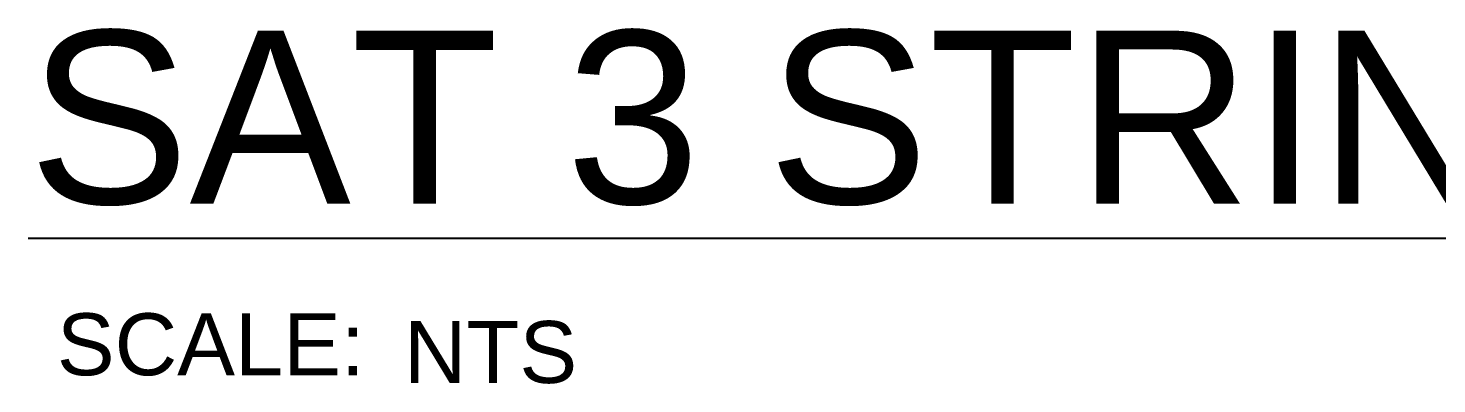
# Model space of a CAD drawing. Header units: feet. Extents: x -9903 to 12307, y -41 to 4121.
# Drawn here: x 4511.3 to 4804.2, y 3300.6 to 3374.7 of the extents above; entities that cross this region are included whole.
import ezdxf
from ezdxf.enums import TextEntityAlignment as Align

# ---------------------------------------------------------------- set-up
doc = ezdxf.new("R2010")
doc.units = ezdxf.units.FT
doc.header["$MEASUREMENT"] = 0
doc.layers.add('G-ANNO-TEXT', color=1, linetype='Continuous')
doc.styles.add('NEI-A', font='arial.ttf')

# ---------------------------------------------------------------- blocks, each defined once
blk = doc.blocks.new('DETAIL_TITLE')
at = {"style": 'NEI-A'}
blk.add_attdef('DETAIL_TITLE_001', (0.9099, -0.4851), '', height=0.2, dxfattribs=at)
at = {"style": 'NEI-A', "flags": 8}
blk.add_attdef('#', text='', height=0.2, dxfattribs=at).set_placement((0.5922, -0.5109), align=Align.MIDDLE_CENTER)
at = {"style": 'NEI-A'}
for tag, p in [('SCALE:', (0.9386, -0.7379)), ('1"_=_', (1.5474, -0.7379))]:
    blk.add_attdef(tag, text='', height=0.1, dxfattribs=at).set_placement(p, align=Align.BOTTOM_LEFT)

msp = doc.modelspace()

# ---------------------------------------------------------------- block references
at = {"layer": 'G-ANNO-TEXT'}
ref = msp.add_blockref('DETAIL_TITLE', (4396.28, 3403.79), dxfattribs=dict(at, xscale=128.9267043143703, yscale=128.9267043143703, zscale=128.9267043143703))
ref.add_attrib('DETAIL_TITLE_001', '%%USAT 3 STRING RACK - XX MODULES XXXW', (4511.33, 3338.13), dxfattribs={"layer": '0', "height": 36, "style": 'NEI-A'})
ref.add_attrib('SCALE:', 'SCALE:', dxfattribs={"layer": '0', "height": 12.893, "style": 'NEI-A'}).set_placement((4517.29, 3315.32), align=Align.TOP_LEFT)
ref.add_attrib('1"_=_', 'NTS', dxfattribs={"layer": '0', "height": 12.893, "style": 'NEI-A'}).set_placement((4589.46, 3313.71), align=Align.TOP_LEFT)

doc.saveas('drawing.dxf')
